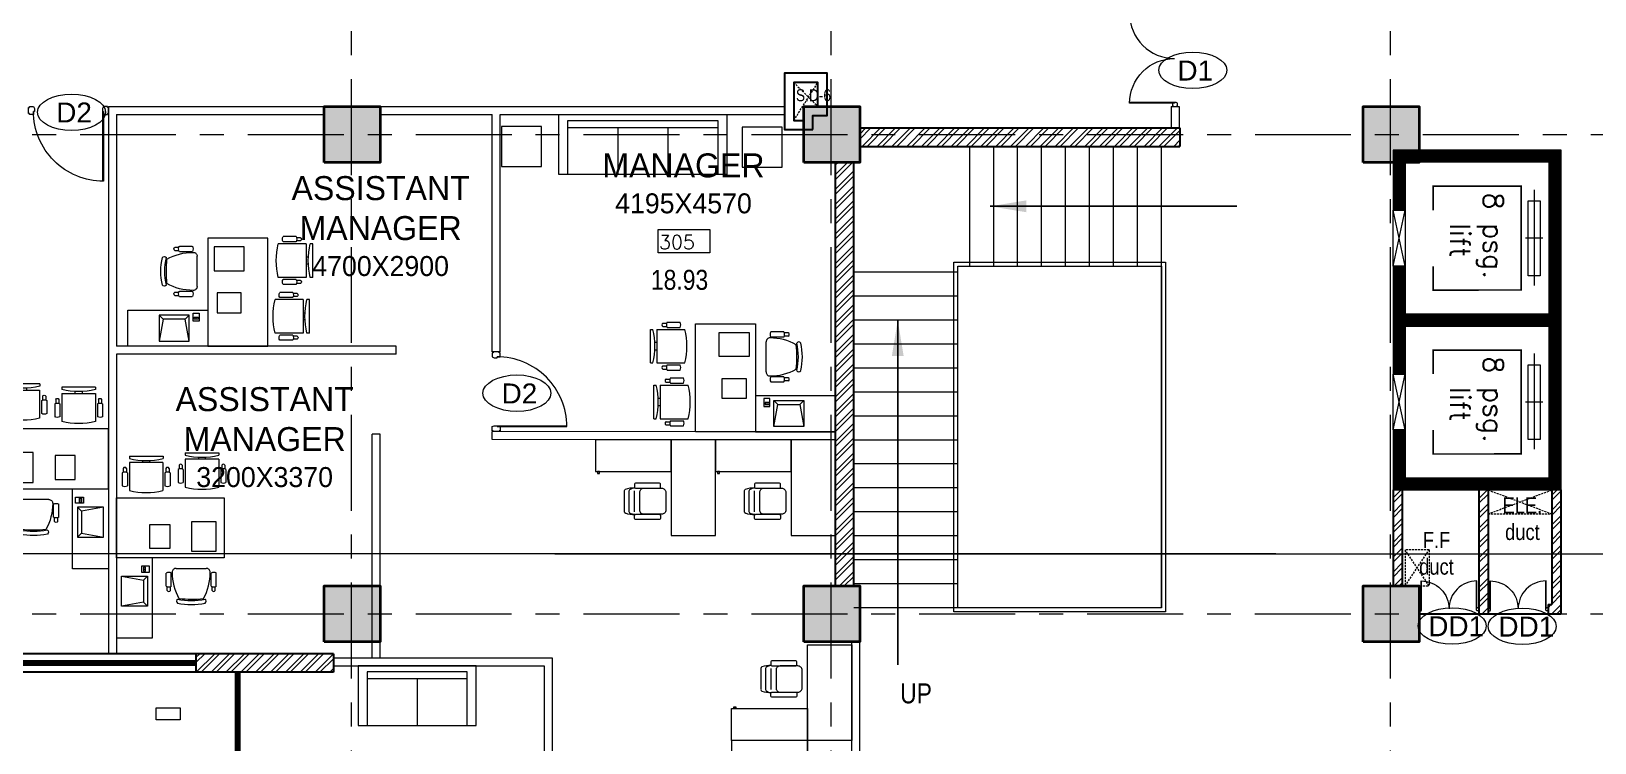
# Model space of a CAD drawing. Header units: millimetres. Extents: x 24487468 to 24959437, y -333213 to 842934.
# Drawn here: x 24724232 to 24743793, y 129557 to 138462 of the extents above; entities that cross this region are included whole.
import ezdxf

# ---------------------------------------------------------------- set-up
doc = ezdxf.new("R2010")
doc.units = ezdxf.units.MM
doc.header["$MEASUREMENT"] = 0
doc.linetypes.add('Centreline', pattern=[21, 12, -3, 3, -3])
doc.linetypes.add('DASHED2', pattern=[0.375, 0.25, -0.125])
doc.layers.get('0').update_dxf_attribs({"lineweight": 5})
for name, color, linetype, lineweight in [('A 0.13 dw', 175, 'Continuous', 5), ('A 0.13furniture', 30, 'Continuous', 0), ('A DW', 27, 'Continuous', 13), ('A-DIM', 155, 'Continuous', 9), ('AA-revised text', 52, 'Continuous', 9), ('AREA', 7, 'Continuous', 5), ('COLUMN', 12, 'Continuous', 40), ('D-DIM', 63, 'Continuous', 15), ('HACTH', 8, 'Continuous', 0), ('hatch', 9, 'Continuous', 0), ('p1 plan grid lck', 6, 'Continuous', 5), ('room number', 99, 'Continuous', 20), ('stair', 231, 'Continuous', 13), ('text', 7, 'Continuous', 15), ('TEXT ROOM', 3, 'Continuous', 15), ('wall', 53, 'Continuous', 15), ('Wall1', 37, 'Continuous', 30), ('WALL2', 4, 'Continuous', 15), ('win shutters', 140, 'Continuous', 25)]:
    doc.layers.add(name, color=color, linetype=linetype, lineweight=lineweight)
doc.styles.add('arial', font='times.ttf')
doc.styles.add('ATTR', font='romans.shx', dxfattribs={"width": 0.8, "height": 0.48})
doc.styles.add('LABEL', font='arial.ttf', dxfattribs={"height": 18})
doc.styles.add('ordinary', font='arial.ttf')
doc.styles.add('ROMANS', font='romans__.ttf')
doc.styles.add('sansserif', font='sanss___.ttf')
doc.styles.add('Tahoma', font='technic_.ttf')
doc.dimstyles.new('DIM100', dxfattribs={"dimtxt": 300, "dimasz": 250, "dimexe": 100, "dimexo": 100, "dimgap": 150, "dimtad": 1, "dimdec": 0, "dimrnd": 5, "dimzin": 0, "dimdsep": 46, "dimtxsty": 'ROMANS', "dimblk": 'DOTSMALL', "dimcen": 0.09, "dimclrd": 256, "dimclre": 256, "dimclrt": 7, "dimadec": 0, "dimazin": 0, "dimtfac": 1, "dimtdec": 0, "dimtix": 1, "dimtofl": 0, "dimtmove": 1, "dimatfit": 3, "dimfxl": 100, "dimfxlon": 1, "dimtolj": 1, "dimtzin": 0, "dimarcsym": 0})

# ---------------------------------------------------------------- blocks, each defined once
blk = doc.blocks.new('column 350')
at = {"layer": 'COLUMN', "ltscale": 100}
h = blk.add_hatch(color=256, dxfattribs=at)
h.dxf.hatch_style = 1
h.paths.add_polyline_path([(1327.5, 1037.5), (627.5, 1037.5), (627.5, 337.5), (1327.5, 337.5)])
blk.add_lwpolyline([(627.5, 1037.5), (1327.5, 1037.5), (1327.5, 337.5), (627.5, 337.5)], close=True, dxfattribs=at)
blk = doc.blocks.new('fdfsdf')
at = {"layer": 'D-DIM', "linetype": 'Continuous', "ltscale": 1000, "const_width": 150}
blk.add_lwpolyline([(942, 1688), (1617, 1688), (1617, -262), (-433, -262), (-433, 1688), (242, 1688)], dxfattribs=at)
at = {"layer": 'hatch'}
for p, q in [((1059, 0), (123, 0)), ((591, -107), (591, 109))]:
    blk.add_line(p, q, dxfattribs=at)
at = {"layer": 'WALL2'}
for p, q in [((123, 0), (0, 0)), ((1199, 0), (1059, 0))]:
    blk.add_line(p, q, dxfattribs=at)
at = {"layer": 'WALL2', "linetype": 'Continuous', "ltscale": 1000, "const_width": 20}
blk.add_lwpolyline([(242, 1263), (-58, 1263), (-58, 163), (1242, 163), (1242, 1263), (942, 1263)], dxfattribs=at)
at = {"layer": 'WALL2'}
blk.add_lwpolyline([(1059, -76), (123, -76), (123, 76), (1059, 76)], close=True, dxfattribs=at)
blk = doc.blocks.new('fewe')
at = {"layer": 'A DW', "ltscale": 1000}
for p, q in [((750, 1950), (1450, 2100)), ((750, 2100), (1450, 1950)), ((750, 2100), (1450, 2100)), ((1450, 1950), (750, 1950))]:
    blk.add_line(p, q, dxfattribs=at)
at = {"layer": 'D-DIM', "linetype": 'Continuous', "ltscale": 1000}
for points in [[(750, 1950), (750, 2100), (0, 2100), (0, 0), (2200, 0), (2200, 2100), (1450, 2100), (1450, 1950)], [(750, 1950), (150, 1950), (150, 150), (2050, 150), (2050, 1950), (1450, 1950)]]:
    blk.add_lwpolyline(points, dxfattribs=at)
at = {"layer": 'D-DIM', "linetype": 'Continuous'}
blk.add_blockref('fdfsdf', (508, 337), dxfattribs=at)
at = {"layer": 'AA-revised text', "ltscale": 1000, "insert": (1713, 720), "char_height": 250, "width": 1259.28, "attachment_point": 1, "rotation": 180, "style": 'sansserif'}
blk.add_mtext('\\pi40.354;{\\Fromans|c0;8 psg.\\P\\pi427.26;lift}', dxfattribs=at)
blk = doc.blocks.new('S')
at = {"layer": 'stair', "extrusion": (0, 0, -1), "xscale": -1, "zscale": -1, "rotation": 270.0000000800413}
for p in [(-19800978, -159842), (-19800978, -161892)]:
    blk.add_blockref('fewe', p, dxfattribs=at)
blk = doc.blocks.new('md1')
at = {"layer": 'A 0.13 dw'}
for p, q in [((-924, 1799), (-936, 1799)), ((-936, 1799), (-936, 1748)), ((-936, 1748), (-911, 1736)), ((-924, 1811), (-924, 1799)), ((-848, 1811), (-924, 1811)), ((-911, 1736), (-874, 1736)), ((-874, 1736), (-874, 1748)), ((-874, 1748), (-836, 1748)), ((-874, 1748), (0, 1748)), ((-874, 1736), (0, 1736)), ((-848, 1799), (-848, 1811)), ((-836, 1799), (-848, 1799)), ((-836, 1748), (-836, 1799)), ((-936, 0), (-911, 12)), ((-936, -51), (-936, 0)), ((-911, 12), (-874, 12)), ((-874, 12), (-874, 0)), ((-874, 12), (0, 12)), ((-874, 0), (-836, 0)), ((-874, 0), (0, 0)), ((-836, 0), (-836, -51)), ((-924, -51), (-936, -51)), ((-924, -63), (-924, -51)), ((-848, -63), (-924, -63)), ((-836, -51), (-848, -51)), ((-848, -51), (-848, -63))]:
    blk.add_line(p, q, dxfattribs=at)
for points in [[(0, 1748), (0, 1748, -0.414214), (-874, 874)], [(0, 0), (0, 0, 0.414214), (-874, 874)]]:
    blk.add_lwpolyline(points, format="xyb", dxfattribs=at)
blk = doc.blocks.new('Door1000-flat-3')
at = {"layer": 'A 0.13 dw'}
for p, q in [((-38, 0), (-38, -12)), ((38, 0), (-38, 0)), ((-38, -12), (-50, -12)), ((-50, -12), (-50, -63)), ((-50, -63), (-25, -75)), ((-25, -75), (12, -75)), ((12, -75), (12, -63)), ((12, -63), (50, -63)), ((38, -12), (38, 0)), ((50, -12), (38, -12)), ((50, -63), (50, -12)), ((-50, -937), (-25, -925)), ((-50, -988), (-50, -937)), ((-25, -925), (12, -925)), ((12, -925), (12, -937)), ((12, -925), (886, -925)), ((12, -937), (50, -937)), ((12, -937), (886, -937)), ((50, -937), (50, -988)), ((-38, -988), (-50, -988)), ((-38, -1000), (-38, -988)), ((38, -1000), (-38, -1000)), ((50, -988), (38, -988)), ((38, -988), (38, -1000))]:
    blk.add_line(p, q, dxfattribs=at)
blk.add_lwpolyline([(886, -937), (886, -937, 0.414214), (12, -63)], format="xyb", dxfattribs=at)
blk = doc.blocks.new('_DotSmall')
at = {"color": 0, "linetype": 'ByBlock', "const_width": 0.5}
blk.add_lwpolyline([(-0.0625, 0, 1), (0.0625, 0, 1)], format="xyb", close=True, dxfattribs=at)
blk = doc.blocks.new('*U36')
at = {"layer": 'room number'}
blk.add_lwpolyline([(46, 40), (46, 240), (491, 240), (491, 40)], close=True, dxfattribs=at)
at = {"layer": 'room number', "style": 'ROMANS'}
blk.add_attdef('ROOM_NUM', (53, 73), '', height=120, dxfattribs=at)
blk = doc.blocks.new('SEC')
at = {"layer": 'HACTH', "ltscale": 100}
for points in [[(-25663, 0), (-60348, 0), (-60348, 3449), (-59923, 2854)], [(-34685, 0), (0, 0), (0, 3449), (-425, 2854)]]:
    blk.add_lwpolyline(points, dxfattribs=at)
blk = doc.blocks.new('tt1')
at = {"layer": 'A 0.13furniture'}
for p, q in [((-1136, 904), (-1136, 641)), ((-1078, 902), (-1078, 639)), ((-1012, 901), (-1012, 640))]:
    blk.add_line(p, q, dxfattribs=at)
for points in [[(0, 0), (-552, 0), (-552, 1198), (0, 1198)], [(-552, 0), (-1502, 0), (-1502, 400), (-552, 400)], [(-1450, 400), (-1474, 400), (-1474, 422), (-1450, 422)]]:
    blk.add_lwpolyline(points, close=True, dxfattribs=at)
for points in [[(-993, 934), (-706, 934, 0.414214), (-686, 953), (-686, 979, 0.414214), (-706, 999), (-993, 999, 0.414214), (-1012, 979), (-1012, 953, 0.414214)], [(-673, 934), (-895, 934, 0.414214), (-947, 881), (-947, 660, 0.414214), (-895, 607), (-673, 607, 0.414214), (-621, 660), (-621, 881, 0.414214)], [(-993, 607), (-706, 607, -0.414214), (-686, 588), (-686, 562, -0.414214), (-706, 542), (-993, 542, -0.414214), (-1012, 562), (-1012, 588, -0.414214)]]:
    blk.add_lwpolyline(points, format="xyb", close=True, dxfattribs=at)
for centre, radius, start, end in [((-1117, 904), 19.6, 110.5247, 180), ((-1022, 650), 290, 87.2024, 110.5247), ((-1058, 902), 19.6, 125.6622, 180), ((-1008, 832), 106, 88.5058, 125.6622), ((-1117, 637), 19.6, 180, 249.4753), ((-1022, 891), 290, 249.4753, 272.7976), ((-1058, 639), 19.6, 180, 234.3378), ((-1008, 709), 106, 234.3378, 271.4942)]:
    blk.add_arc(centre, radius, start, end, dxfattribs=at)
blk = doc.blocks.new('s11')
at = {"layer": 'A 0.13furniture'}
for p, q in [((-1363, 675), (-1363, 0)), ((-113, 675), (-1363, 675)), ((-1363, 587), (-1363, 0)), ((-113, 587), (-1363, 587)), ((-738, 587), (-738, 0)), ((-113, 0), (-113, 675))]:
    blk.add_line(p, q, dxfattribs=at)
blk.add_lwpolyline([(0, 0), (0, 750), (-1475, 750), (-1475, 0)], close=True, dxfattribs=at)
at = {"layer": 'A 0.13furniture', "style": 'ATTR', "text_generation_flag": 4, "width": 0.8, "flags": 9}
blk.add_attdef('ESTCODE', (0, 750), '', height=0.42, rotation=180, dxfattribs=at)
blk = doc.blocks.new('Production Armchair 1-flat-3-flat-1')
at = {"layer": 'A 0.13furniture'}
for p, q in [((175, 302), (224, 302)), ((175, 262), (225, 262)), ((231, 315), (393, 315)), ((231, 250), (393, 250)), ((454, 189), (454, -188)), ((175, -261), (225, -261)), ((175, -300), (224, -300)), ((231, -248), (393, -248)), ((231, -313), (393, -313))]:
    blk.add_line(p, q, dxfattribs=at)
for centre, radius, start, end in [((402, -433), 672, 89.8784, 119.0931), ((185, 282), 21.8, 114.8953, 245.3358), ((284, 282), 62.8, 148.9511, 211.0489), ((340, 282), 62.8, 328.9511, 31.0489), ((405, 190), 48.9, 359.252, 92.1864), ((804, 0), 804, 167.6021, 192.3979), ((44, 156), 30.3, 34.2916, 145.7084), ((854, 0), 804, 167.6021, 192.3979), ((1965, 0), 1896, 175.3453, 184.606), ((44, -156), 30.3, 214.2902, 325.7098), ((402, 435), 672, 240.894, 270.1219), ((405, -188), 48.9, 267.8132, 0.748), ((185, -280), 21.8, 114.6645, 245.1044), ((284, -281), 62.8, 148.9511, 211.0489), ((340, -281), 62.8, 328.9511, 31.0489)]:
    blk.add_arc(centre, radius, start, end, dxfattribs=at)
at = {"layer": 'A 0.13furniture', "style": 'ATTR', "text_generation_flag": 4, "width": 0.8, "flags": 9}
blk.add_attdef('ESTCODE', (0, 0), '', height=0.126, rotation=270, dxfattribs=at)
blk = doc.blocks.new('Executive Armchair 1-flat-5-flat-1')
at = {"layer": 'A 0.13furniture'}
for p, q in [((-80.00175, 209.8875), (-430.05475, 209.8875)), ((-207.9205, 299.7425), (-369.9195, 299.7425)), ((-207.9205, 234.94), (-369.9195, 234.94)), ((-152.609, 286.8125), (-201.71775, 286.7925)), ((-152.68875, 247.275), (-200.6105, 247.28)), ((-80.00175, -209.89), (-80.00175, 209.8875)), ((0, 210), (-30.0025, 210)), ((0, 210), (0, -210)), ((-53.85975, 45), (-80.00175, 45)), ((-80.00175, -45), (-53.8405, -45)), ((-80.00175, -209.89), (-430.001, -209.89)), ((-207.9205, -234.9425), (-369.9195, -234.9425)), ((-207.9205, -299.745), (-369.9195, -299.745)), ((-152.609, -286.815), (-201.71775, -286.795)), ((-152.68875, -247.2775), (-200.6105, -247.2825)), ((0, -210), (-30.0025, -210))]:
    blk.add_line(p, q, dxfattribs=at)
for centre, radius, start, end in [((439.44675, 0.11), 894.44925, 166.435999999, 193.5788), ((-316.09875, 267.3425), 62.82115, 148.951400001, 211.048700002), ((-261.74125, 267.3425), 62.82123, 328.951400001, 31.04859), ((-161.7745, 267.0625), 21.77348, 294.664000001, 65.104889999), ((839.5795, 0), 894.58, 166.423299999, 193.576700001), ((-316.099, -267.3425), 62.821, 148.951299998, 211.048700002), ((-261.741, -267.3425), 62.821, 328.951299998, 31.04867), ((-161.7745, -267.065), 21.77342, 294.894900003, 65.336150001)]:
    blk.add_arc(centre, radius, start, end, dxfattribs=at)
at = {"layer": 'A 0.13furniture', "style": 'ATTR', "text_generation_flag": 4, "width": 0.8, "flags": 9}
blk.add_attdef('ESTCODE', (0, 0), '', height=0.1199, rotation=90, dxfattribs=at)
blk = doc.blocks.new('Executive Armchair 1-flat-6-flat-1')
at = {"layer": 'A 0.13furniture'}
for p, q in [((-80.00175, 209.8875), (-430.05475, 209.8875)), ((-207.9205, 299.7425), (-369.9195, 299.7425)), ((-207.9205, 234.94), (-369.9195, 234.94)), ((-152.609, 286.8125), (-201.71775, 286.7925)), ((-152.68875, 247.275), (-200.6105, 247.28)), ((-80.00175, -209.89), (-80.00175, 209.8875)), ((0, 210), (-30.0025, 210)), ((0, 210), (0, -210)), ((-53.85975, 45), (-80.00175, 45)), ((-80.00175, -45), (-53.8405, -45)), ((-80.00175, -209.89), (-430.001, -209.89)), ((-207.9205, -234.9425), (-369.9195, -234.9425)), ((-207.9205, -299.745), (-369.9195, -299.745)), ((-152.609, -286.815), (-201.71775, -286.795)), ((-152.68875, -247.2775), (-200.6105, -247.2825)), ((0, -210), (-30.0025, -210))]:
    blk.add_line(p, q, dxfattribs=at)
for centre, radius, start, end in [((439.44675, 0.11), 894.44925, 166.435999999, 193.5788), ((-316.09875, 267.3425), 62.82115, 148.951400001, 211.048700002), ((-261.74125, 267.3425), 62.82123, 328.951400001, 31.04859), ((-161.7745, 267.0625), 21.77348, 294.664000001, 65.104889999), ((839.5795, 0), 894.58, 166.423299999, 193.576700001), ((-316.099, -267.3425), 62.821, 148.951299998, 211.048700002), ((-261.741, -267.3425), 62.821, 328.951299998, 31.04867), ((-161.7745, -267.065), 21.77342, 294.894900003, 65.336150001)]:
    blk.add_arc(centre, radius, start, end, dxfattribs=at)
at = {"layer": 'A 0.13furniture', "style": 'ATTR', "text_generation_flag": 4, "width": 0.8, "flags": 9}
blk.add_attdef('ESTCODE', (0, 0), '', height=0.1199, rotation=90, dxfattribs=at)
blk = doc.blocks.new('ASD-flat-1-flat-1')
at = {"layer": 'A 0.13furniture'}
for p, q in [((552383, -73628), (551383, -73628)), ((551383, -73628), (551383, -74078)), ((551777, -74017), (551777, -73692)), ((551827, -73967), (551777, -73692)), ((551777, -73692), (552152, -73692)), ((552152, -73692), (552102, -73967)), ((552152, -73692), (552152, -74017)), ((551383, -74078), (552383, -74078)), ((551777, -74017), (551827, -73967)), ((552152, -74017), (551777, -74017)), ((552102, -73967), (551827, -73967)), ((552102, -73967), (552152, -74017)), ((552202, -73942), (552202, -74042)), ((552277, -73942), (552202, -73942)), ((552202, -74042), (552277, -74042)), ((552214, -73967), (552214, -73992)), ((552264, -73967), (552214, -73967)), ((552214, -73992), (552264, -73992)), ((552239, -73967), (552239, -73992)), ((552264, -73992), (552264, -73967)), ((552277, -74042), (552277, -73942))]:
    blk.add_line(p, q, dxfattribs=at)
for points in [[(553133, -73628), (553133, -74978), (552383, -74978), (552383, -73628)], [(552801, -74296), (552501, -74296), (552501, -74046), (552801, -74046)], [(552839, -74871), (552464, -74871), (552464, -74571), (552839, -74571)]]:
    blk.add_lwpolyline(points, close=True, dxfattribs=at)
for name, p in [('Executive Armchair 1-flat-6-flat-1', (553655, -74001)), ('Production Armchair 1-flat-3-flat-1', (551797, -74565)), ('Executive Armchair 1-flat-5-flat-1', (553696, -74699))]:
    blk.add_blockref(name, p, dxfattribs=at)
at = {"layer": 'A 0.13furniture', "style": 'ATTR', "width": 0.8, "flags": 9}
blk.add_attdef('ESTCODE', (551777, -73692), '', height=0.00147, dxfattribs=at)
blk = doc.blocks.new("84'' Sofa-flat-3-flat-1")
at = {"layer": 'A 0.13furniture'}
for p, q in [((-1987.5, -75), (-1987.5, -749.999925)), ((-112.5, -75), (-1987.5, -75)), ((-112.5, -162.5), (-1987.5, -162.5)), ((-1362.5, -162.5), (-1362.5, -749.999925)), ((-737.5, -162.5), (-737.5, -749.999925)), ((-112.5, -749.999925), (-112.5, -75))]:
    blk.add_line(p, q, dxfattribs=at)
blk.add_lwpolyline([(0, -749.999925), (0, 0), (-2100, 0), (-2100, -749.999925)], close=True, dxfattribs=at)
at = {"layer": 'A 0.13furniture', "style": 'ATTR', "text_generation_flag": 4, "width": 0.8, "flags": 9}
blk.add_attdef('ESTCODE', (0, 0), '', height=0.42, rotation=180, dxfattribs=at)

msp = doc.modelspace()

# ---------------------------------------------------------------- hatches: boundary and pattern name
at = {"layer": 'hatch', "ltscale": 100}
h = msp.add_hatch(dxfattribs=at)
h.set_pattern_fill('ANSI32', color=256, scale=350)
h.set_pattern_definition([(45, (24736599.94, 137136), (-92.808, 92.808), []), (45, (24736661.81, 137136), (-92.808, 92.808), [])])
h.paths.add_polyline_path([(24738602.7, 137251), (24734597.2, 137251), (24734597.2, 137021), (24738602.7, 137021)])
h = msp.add_hatch(dxfattribs=at)
h.set_pattern_fill('ANSI32', color=256, scale=350)
h.set_pattern_definition([(45, (24734407.7, 134371), (-92.808, 92.808), []), (45, (24734469.57, 134371), (-92.808, 92.808), [])])
h.paths.add_polyline_path([(24734522.7, 136821), (24734292.7, 136821), (24734292.7, 131521), (24734522.7, 131521)])
h = msp.add_hatch(dxfattribs=at)
h.set_pattern_fill('ANSI32', color=256, scale=350)
h.set_pattern_definition([(45, (24741328.09, 132121), (-92.808, 92.808), []), (45, (24741389.96, 132121), (-92.808, 92.808), [])])
h.paths.add_polyline_path([(24741385.6, 132721), (24741270.6, 132721), (24741270.6, 131521), (24741385.6, 131521)])
h = msp.add_hatch(dxfattribs=at)
h.set_pattern_fill('ANSI32', color=256, scale=350)
h.set_pattern_definition([(45, (24742417.04, 131946), (-92.808, 92.808), []), (45, (24742478.91, 131946), (-92.808, 92.808), [])])
h.paths.add_polyline_path([(24742459.5, 132721), (24742344.5, 132721), (24742344.5, 131243.7), (24742344.5, 131243.7), (24742344.5, 131213.3), (24742344.5, 131171), (24742459.5, 131171), (24742459.5, 131243.7), (24742459.5, 131243.7), (24742459.5, 131213.3), (24742464.3, 131213.3), (24742464.3, 131208.5), (24742484.8, 131208.5), (24742489.6, 131218.5), (24742489.6, 131233.3), (24742484.7, 131233.3), (24742484.7, 131248.5), (24742464.3, 131248.5), (24742464.3, 131243.7), (24742459.5, 131243.7), (24742459.5, 131213.3), (24742459.5, 131213.3), (24742459.5, 131243.7)])
h = msp.add_hatch(dxfattribs=at)
h.set_pattern_fill('ANSI32', color=256, scale=350)
h.set_pattern_definition([(45, (24743290.06, 131946), (-92.808, 92.808), []), (45, (24743351.93, 131946), (-92.808, 92.808), [])])
h.paths.add_polyline_path([(24743370.6, 132721), (24743255.6, 132721), (24743255.6, 131286), (24743209.5, 131286), (24743209.5, 131243.7), (24743209.5, 131243.7), (24743209.5, 131213.3), (24743209.5, 131171), (24743370.6, 131171)])
h = msp.add_hatch(dxfattribs=at)
h.set_pattern_fill('ANSI32', color=256, scale=350)
h.set_pattern_definition([(45, (24727154.16, 130556.01), (-92.808, 92.808), []), (45, (24727216.03, 130556.01), (-92.808, 92.808), [])])
h.paths.add_polyline_path([(24728011.6, 130671), (24726296.7, 130671), (24726296.7, 130441), (24728011.6, 130441)])

# ---------------------------------------------------------------- linework, layer by layer
at = {"ltscale": 100}
msp.add_lwpolyline([(24755623.2, 144721), (24742812.7, 144721), (24742812.7, 150620.8), (24740897.7, 150620.4), (24740897.8, 150220.8), (24728623.3, 150220.8), (24728623.2, 150220.8), (24727898.2, 150220.8), (24727898.2, 149520.9), (24712783.2, 149521.1), (24712783.2, 149406), (24712783.2, 149406), (24712781.7, 131050.8), (24712781.7, 131050.7), (24712781.7, 130521), (24720796.6, 130521), (24720796.6, 130441), (24726815.1, 130441), (24726815.1, 121071)], dxfattribs=at)
at = {"layer": 'A 0.13furniture'}
for points in [[(24730116.3, 136767.9), (24730616.3, 136767.9), (24730616.3, 137267.9), (24730116.3, 137267.9)], [(24733127.5, 136762), (24733627.5, 136762), (24733627.5, 137262), (24733127.5, 137262)]]:
    msp.add_lwpolyline(points, close=True, dxfattribs=at)
at = {"layer": 'A-DIM', "ltscale": 100}
for p, q in [((24735972.7, 135521), (24735972.7, 137021)), ((24736272.7, 135521), (24736272.7, 137021)), ((24736572.7, 135521), (24736572.7, 137021)), ((24736872.7, 135521), (24736872.7, 137021)), ((24737172.7, 135521), (24737172.7, 137021)), ((24737472.7, 135521), (24737472.7, 137021)), ((24737772.7, 135521), (24737772.7, 137021)), ((24738072.7, 135521), (24738072.7, 137021)), ((24738372.7, 135521), (24738372.7, 137021)), ((24735822.7, 135446), (24734522.7, 135446)), ((24735822.7, 135521), (24738372.7, 135521)), ((24735822.7, 131246), (24735822.7, 135521)), ((24738372.7, 131246), (24738372.7, 135521)), ((24735822.7, 135146), (24734522.7, 135146)), ((24735822.7, 134846), (24734522.7, 134846)), ((24735822.7, 134546), (24734522.7, 134546)), ((24735822.7, 134246), (24734522.7, 134246)), ((24735822.7, 133946), (24734522.7, 133946)), ((24735822.7, 133646), (24734522.7, 133646)), ((24735822.7, 133346), (24734522.7, 133346)), ((24735822.7, 133046), (24734522.7, 133046)), ((24735822.7, 132746), (24734522.7, 132746)), ((24735822.7, 132446), (24734522.7, 132446)), ((24735822.7, 132146), (24734522.7, 132146)), ((24735822.7, 131846), (24734522.7, 131846)), ((24735822.7, 131546), (24734522.7, 131546)), ((24735822.7, 131246), (24734522.7, 131246)), ((24738372.7, 131246), (24735822.7, 131246))]:
    msp.add_line(p, q, dxfattribs=at)
for points in [[(24738422.7, 131196), (24735772.7, 131196), (24735772.7, 135571), (24738422.7, 135571)], [(24738372.7, 131246), (24735822.7, 131246), (24735822.7, 135521), (24738372.7, 135521)]]:
    msp.add_lwpolyline(points, close=True, dxfattribs=at)
at = {"layer": 'HACTH', "linetype": 'DASHED2', "ltscale": 100}
for p, q in [((24733771.1, 137821), (24734073.1, 137521)), ((24733772.2, 137346), (24734073.1, 137821)), ((24742459.5, 132721), (24743255.6, 132421)), ((24742459.5, 132421), (24743255.6, 132721)), ((24742459.5, 132421), (24743255.6, 132421)), ((24741720.6, 131521), (24741420.6, 131971)), ((24741420.6, 131521), (24741720.6, 131971)), ((24741720.6, 131971), (24741420.6, 131971)), ((24741420.6, 131971), (24741420.6, 131521)), ((24741720.6, 131971), (24741720.6, 131521)), ((24741420.6, 131521), (24741720.6, 131521))]:
    msp.add_line(p, q, dxfattribs=at)
at = {"layer": 'hatch', "ltscale": 100}
msp.add_line((24741270.6, 132721), (24743370.6, 132721), dxfattribs=at)
at = {"layer": 'p1 plan grid lck', "linetype": 'Centreline', "ltscale": 100}
for p, q in [((24728234, 154661.4), (24728234, 107814.4)), ((24734234, 154661.4), (24734234, 107814.4)), ((24741234, 154661.4), (24741234, 107814.4)), ((24710142.3, 137171), (24762532.1, 137171)), ((24710141.8, 131171), (24762531.6, 131171))]:
    msp.add_line(p, q, dxfattribs=at)
at = {"layer": 'text', "ltscale": 100}
for centre in [(24738763.6, 137973.3), (24724735.8, 137448.2), (24730307.7, 133931.9), (24742008.4, 131018.4), (24742885.9, 131014.1)]:
    msp.add_ellipse(centre, major_axis=(-424.8, 0), ratio=0.5372842, dxfattribs=at)
at = {"layer": 'wall', "ltscale": 100}
msp.add_lwpolyline([(24725796.1, 129996), (24726096.1, 129996), (24726096.1, 129846), (24725796.1, 129846)], close=True, dxfattribs=at)
at = {"layer": 'Wall1', "ltscale": 100}
for p, q in [((24734597.2, 137251), (24738602.7, 137251)), ((24738602.7, 137251), (24738602.7, 137021)), ((24734597.2, 137021), (24738602.7, 137021)), ((24734292.7, 131521), (24734292.7, 136821)), ((24734522.7, 131521), (24734522.7, 136821)), ((24741270.6, 132721), (24741270.6, 131521)), ((24741385.6, 132721), (24741385.6, 131521)), ((24742344.5, 132721), (24742344.5, 131171)), ((24742459.5, 132721), (24742459.5, 131171)), ((24743255.6, 132721), (24743255.6, 131286)), ((24743370.6, 132721), (24743370.6, 131171)), ((24743209.5, 131286), (24743255.6, 131286)), ((24743209.5, 131286), (24743209.5, 131171)), ((24741594.5, 131171), (24743370.6, 131171)), ((24728011.6, 130671), (24714506.6, 130671)), ((24726296.7, 130441), (24726296.7, 130671)), ((24728011.6, 130671), (24728011.6, 130441)), ((24728011.6, 130441), (24714506.6, 130441))]:
    msp.add_line(p, q, dxfattribs=at)
msp.add_lwpolyline([(24734012.2, 137231), (24734012.2, 137406), (24734188.1, 137406), (24734188.1, 137936), (24733655.9, 137936), (24733657.4, 137231)], close=True, dxfattribs=at)
msp.add_lwpolyline([(24733897.2, 137346), (24733897.2, 137521), (24734073.1, 137521), (24734073.1, 137821), (24733771.1, 137821), (24733772.2, 137346), (24733897.2, 137346)], dxfattribs=at)
at = {"layer": 'WALL2', "ltscale": 100}
for p, q in [((24725197.2, 137521), (24728597.2, 137521)), ((24725197.2, 137521), (24725197.3, 130671)), ((24728597.2, 137521), (24733656.8, 137521)), ((24738491.5, 137520.9), (24738491.5, 137251)), ((24738491.5, 137520.9), (24738591.5, 137520.9)), ((24738591.5, 137520.9), (24738591.5, 137251)), ((24725297.2, 137421), (24727897.2, 137421)), ((24725297.2, 137421), (24725297.2, 134521)), ((24728597.2, 137421), (24729997.2, 137421)), ((24729996.9, 134450.5), (24729997.2, 137421)), ((24730096.9, 134450.5), (24730097.2, 137421)), ((24730097.2, 137421), (24733657, 137421)), ((24728796.9, 134521), (24725297.2, 134521)), ((24725297.2, 134421), (24725297.3, 130671)), ((24728796.9, 134421), (24725297.2, 134421)), ((24728796.9, 134421), (24728796.9, 134521)), ((24730096.9, 134450.5), (24729996.9, 134450.5)), ((24728496.6, 130621), (24728496.8, 133421)), ((24728596.8, 133421), (24728496.8, 133421)), ((24728596.6, 130621), (24728596.8, 133421)), ((24729996.6, 133350.5), (24729996.6, 133450.5)), ((24734292.7, 133450), (24729996.6, 133450.5)), ((24734292.7, 133350), (24729996.6, 133350.5)), ((24734496.2, 126721), (24734496.6, 130821)), ((24734596.2, 126721), (24734596.6, 130821)), ((24728011.6, 130621), (24730749.3, 130621)), ((24728011.6, 130521), (24730649.3, 130521)), ((24730649.3, 130521), (24730649.3, 126521)), ((24730749.3, 130621), (24730749.3, 126521))]:
    msp.add_line(p, q, dxfattribs=at)
at = {"layer": 'win shutters', "ltscale": 100, "const_width": 75}
for points in [[(24714506.6, 130556), (24726296.7, 130556)], [(24726815.1, 121071), (24726815.1, 130441)]]:
    msp.add_lwpolyline(points, dxfattribs=at)

# ---------------------------------------------------------------- block references
at = {"layer": 'A 0.13 dw', "xscale": -1, "rotation": 90}
msp.add_blockref('Door1000-flat-3', (24724197.2, 137471), dxfattribs=at)
at = {"layer": 'A 0.13 dw'}
msp.add_blockref('Door1000-flat-3', (24730046.7, 134450.5), dxfattribs=at)
at = {"layer": 'A 0.13furniture', "xscale": -1}
msp.add_blockref("84'' Sofa-flat-3-flat-1", (24730832.4, 137421), dxfattribs=at)
for p, rotation in [((24174056.4, 60892.5), 179.9999999813612), ((24798825.8, -419647.8), 269.9999999813613)]:
    msp.add_blockref('ASD-flat-1-flat-1', p, dxfattribs=dict(at, rotation=rotation))
at = {"layer": 'A 0.13furniture'}
for p, rotation in [((25285675.8, 59821.6), 180.0000000186472), ((24651668.8, -420511.3), 90.00000001863881)]:
    msp.add_blockref('ASD-flat-1-flat-1', p, dxfattribs=dict(at, rotation=rotation))
msp.add_blockref('s11', (24729796.5, 129771), dxfattribs=at)
at = {"layer": 'A-DIM'}
msp.add_blockref('S', (4942394.2, 294613.5), dxfattribs=at)
at = {"layer": 'COLUMN', "rotation": 89.99999999994951}
for p in [(24728934.7, 136193.5), (24734934.7, 136193.5), (24741934.7, 136193.5), (24728934.1, 130193.5), (24734934.1, 130193.5), (24741934.1, 130193.5)]:
    msp.add_blockref('column 350', p, dxfattribs=at)
at = {"layer": 'HACTH'}
msp.add_blockref('SEC', (24765467.8, 131921), dxfattribs=at)
at = {"layer": 'room number', "xscale": 1.456692913385827, "yscale": 1.456692913385827, "zscale": 0.984251968503937}
msp.add_blockref('*U36', (24732007.9, 135629.2), dxfattribs=at).add_auto_attribs({'ROOM_NUM': '305'})
at = {"layer": 'WALL2'}
for p, xscale, yscale, zscale, rotation in [((24737974.1, 138680.7), 0.6403191634977956, 0.6403191634977956, 0.6403191634977956, 180), ((24742319.4, 131583.1), 0.4001994771859112, 0.4001994771859112, 0.4001994771859112, 89.99999999999999), ((24742484.7, 131583.1), -0.4001994771859112, 0.4001994771859112, 0.4001994771859112, 270)]:
    msp.add_blockref('md1', p, dxfattribs=dict(at, xscale=xscale, yscale=yscale, zscale=zscale, rotation=rotation))
at = {"layer": 'WALL2', "xscale": -1, "rotation": 180}
for p in [(24732791, 133350), (24734292.8, 133350), (24734496.5, 129584)]:
    msp.add_blockref('tt1', p, dxfattribs=at)
at = {"layer": 'WALL2'}
msp.add_blockref('tt1', (24734496.6, 129584), dxfattribs=at)

# ---------------------------------------------------------------- texts
at = {"layer": 'AREA', "insert": (24731984.3, 135475.8), "char_height": 250, "width": 826.258, "attachment_point": 1, "style": 'Tahoma'}
msp.add_mtext('18.93', dxfattribs=at)
at = {"layer": 'text', "ltscale": 100, "char_height": 200, "attachment_point": 1, "style": 'ordinary'}
for s, insert in [('{\\H1.25x;D1}', (24738571.7, 138095)), ('{\\H1.25x;D2}', (24724543.9, 137569.9)), ('{\\H1.25x;D2}', (24730115.8, 134053.5)), ('{\\H1.25x;DD1}', (24741710.3, 131140.1)), ('{\\H1.25x;DD1}', (24742587.8, 131135.8))]:
    msp.add_mtext_dynamic_manual_height_columns(s, width=373.513, gutter_width=15, heights=[0], dxfattribs=dict(at, insert=insert))
at = {"layer": 'text'}
for s, insert, char_height, width, attachment_point, style in [('\\pi-450,l600,t600;{\\fTechnic|b0|i0|c2|p2;S.D-6}', (24733943.3, 137736.2), 150, 4499.814, 2, 'LABEL'), ('\\pi-600,l800,t800;{\\fTechnic|b0|i0|c2|p2;ELE.\\Pduct}', (24742787.7, 132628.1), 200, 4499.814, 2, 'LABEL'), ('\\pi-600,l800,t800;{\\fTechnic|b0|i0|c2|p2;F.F\\Pduct}', (24741712.9, 132194.3), 200, 4499.814, 2, 'LABEL'), ('{\\fTechnic|b0|i0|c2|p2;UP}', (24735301.3, 130173.2), 250, 447.771, 5, 'arial')]:
    msp.add_mtext(s, dxfattribs=dict(at, insert=insert, char_height=char_height, width=width, attachment_point=attachment_point, style=style))
at = {"layer": 'TEXT ROOM', "char_height": 300, "width": 3012.597, "attachment_point": 5, "style": 'arial'}
for s, insert in [('{\\fTechnic|b0|i0|c2|p2;\\P\\pt3300;\\fNirmala UI|b0|i0|c0|p34;MANAGER\\P\\H0.83333x;4195X4570}', (24732391.8, 136806.3)), ('{\\fTechnic|b0|i0|c2|p2;\\P\\pt3300;\\fNirmala UI|b0|i0|c0|p34;ASSISTANT MANAGER\\P\\H0.83333x;4700X2900}', (24728602.5, 136271.8)), ('{\\fTechnic|b0|i0|c2|p2;\\P\\pt3300;\\fNirmala UI|b0|i0|c0|p34;ASSISTANT MANAGER\\P\\H0.83333x;3200X3370}', (24727151.4, 133630.7))]:
    msp.add_mtext(s, dxfattribs=dict(at, insert=insert))

# ---------------------------------------------------------------- leaders
at = {"layer": 'A-DIM', "ltscale": 100}
for points in [[(24736230, 136271), (24739315.4, 136271), (24738776, 136271)], [(24735072.7, 134846), (24735072.7, 133946), (24735072.7, 130531)]]:
    msp.add_leader(points, dimstyle='DIM100', override={"dimasz": 450, "dimgap": 150, "dimtad": 0, "dimfxl": 300}, dxfattribs=at)

doc.saveas('drawing.dxf')
